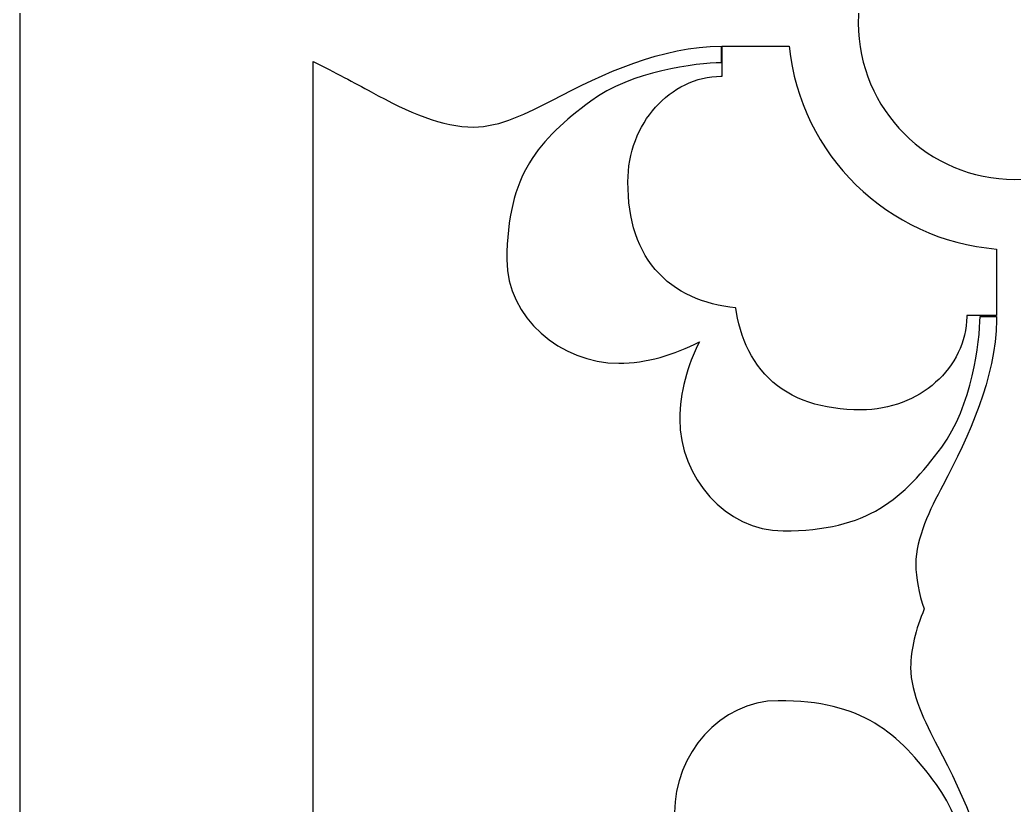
# Model space of a CAD drawing. Header units: centimetres. Extents: x -9.9 to 7.5, y -9.5 to 6.6.
# Drawn here: x -0.773 to 0.302, y 4.645 to 5.495 of the extents above; entities that cross this region are included whole.
import ezdxf

# ---------------------------------------------------------------- set-up
doc = ezdxf.new("R2010")
doc.units = ezdxf.units.CM
doc.header["$MEASUREMENT"] = 0
doc.layers.add('layer 1', color=7, linetype='Continuous')

msp = doc.modelspace()

# ---------------------------------------------------------------- linework, layer by layer
at = {"layer": 'layer 1', "color": 242}
for points, knots in [([(-0.77341, -9.47414), (-0.77341, -9.47414), (-0.77341, 6.55374), (-0.77341, 6.55374), (-0.77341, 6.55374), (-0.77341, 6.55374), (7.53147, 6.55374), (7.53147, 6.55374), (7.53147, 6.55374), (7.53147, 6.55374), (7.53147, -9.47414), (7.53147, -9.47414), (7.53147, -9.47414), (7.53147, -9.47414), (-0.77341, -9.47414), (-0.77341, -9.47414)], [0, 0, 0, 0, 0.2, 0.2, 0.2, 0.2, 0.4, 0.4, 0.4, 0.4, 0.6, 0.6, 0.6, 0.6, 1, 1, 1, 1]), ([(0.13354, 5.49119), (0.13354, 5.5846), (0.20929, 5.66036), (0.3027, 5.66036), (0.3027, 5.66036), (0.39612, 5.66036), (0.47187, 5.5846), (0.47187, 5.49119), (0.47187, 5.49119), (0.47187, 5.39778), (0.39612, 5.32202), (0.3027, 5.32202), (0.3027, 5.32202), (0.20929, 5.32202), (0.13354, 5.39778), (0.13354, 5.49119)], [0, 0, 0, 0, 0.2, 0.2, 0.2, 0.2, 0.4, 0.4, 0.4, 0.4, 0.6, 0.6, 0.6, 0.6, 1, 1, 1, 1]), ([(0.20483, 4.85746), (0.19906, 4.87435), (0.19573, 4.89054), (0.19573, 4.90601), (0.19573, 4.90601), (0.19573, 4.93402), (0.2114, 4.96539), (0.22486, 4.99115), (0.22486, 4.99115), (0.2534, 5.04492), (0.28191, 5.10727), (0.28306, 5.16982), (0.28306, 5.16982), (0.28306, 5.16982), (0.28306, 5.17373), (0.28306, 5.17373), (0.28306, 5.17373), (0.28306, 5.17373), (0.26518, 5.17373), (0.26518, 5.17373), (0.26518, 5.17373), (0.26518, 5.14684), (0.25622, 5.07626), (0.22373, 5.03259), (0.22373, 5.03259), (0.18229, 4.97658), (0.14422, 4.94187), (0.05235, 4.94187), (0.05235, 4.94187), (-0.01038, 4.94187), (-0.05965, 5.00009), (-0.05965, 5.06284), (-0.05965, 5.06284), (-0.05965, 5.09122), (-0.05139, 5.12053), (-0.0383, 5.14649), (-0.0383, 5.14649), (-0.06516, 5.1323), (-0.09591, 5.12323), (-0.12565, 5.12323), (-0.12565, 5.12323), (-0.18839, 5.12323), (-0.24662, 5.17251), (-0.24662, 5.23524), (-0.24662, 5.23524), (-0.24662, 5.3271), (-0.21191, 5.36517), (-0.15589, 5.40662), (-0.15589, 5.40662), (-0.11222, 5.4391), (-0.04165, 5.44807), (-0.01476, 5.44807), (-0.01476, 5.44807), (-0.01476, 5.44807), (-0.01476, 5.46599), (-0.01476, 5.46599), (-0.01476, 5.46599), (-0.07862, 5.46599), (-0.14245, 5.43686), (-0.19733, 5.40773), (-0.19733, 5.40773), (-0.2231, 5.39429), (-0.25446, 5.37862), (-0.28247, 5.37862), (-0.28247, 5.37862), (-0.31608, 5.37862), (-0.35304, 5.39429), (-0.39335, 5.41671), (-0.39335, 5.41671), (-0.41118, 5.42638), (-0.43295, 5.43791), (-0.45602, 5.4495), (-0.45602, 5.4495), (-0.45602, 5.4495), (-0.45602, 4.24498), (-0.45602, 4.24498), (-0.45602, 4.24498), (-0.43295, 4.25658), (-0.41118, 4.26811), (-0.39335, 4.27779), (-0.39335, 4.27779), (-0.35304, 4.30021), (-0.31608, 4.31588), (-0.28247, 4.31588), (-0.28247, 4.31588), (-0.25446, 4.31588), (-0.2231, 4.30021), (-0.19733, 4.28675), (-0.19733, 4.28675), (-0.1707, 4.27261), (-0.14195, 4.25848), (-0.11211, 4.24767), (-0.11211, 4.24767), (-0.11211, 4.24767), (-0.0361, 4.24767), (-0.0361, 4.24767), (-0.0361, 4.24767), (-0.06936, 4.25107), (-0.12114, 4.26203), (-0.15589, 4.28788), (-0.15589, 4.28788), (-0.21191, 4.32932), (-0.24662, 4.36739), (-0.24662, 4.45926), (-0.24662, 4.45926), (-0.24662, 4.52199), (-0.18839, 4.57126), (-0.12565, 4.57126), (-0.12565, 4.57126), (-0.09726, 4.57126), (-0.06795, 4.563), (-0.04199, 4.54991), (-0.04199, 4.54991), (-0.05618, 4.57677), (-0.06525, 4.60751), (-0.06525, 4.63725), (-0.06525, 4.63725), (-0.06525, 4.7), (-0.01598, 4.75823), (0.04675, 4.75823), (0.04675, 4.75823), (0.13862, 4.75823), (0.17669, 4.72352), (0.21813, 4.6675), (0.21813, 4.6675), (0.25062, 4.62383), (0.25958, 4.55325), (0.25958, 4.52637), (0.25958, 4.52637), (0.25958, 4.52637), (0.2775, 4.52637), (0.2775, 4.52637), (0.2775, 4.52637), (0.2775, 4.59022), (0.24838, 4.65406), (0.21925, 4.70894), (0.21925, 4.70894), (0.2058, 4.73471), (0.19013, 4.76607), (0.19013, 4.79408), (0.19013, 4.79408), (0.19013, 4.81403), (0.19565, 4.83515), (0.20483, 4.85746)], [0, 0, 0, 0, 0.027027, 0.027027, 0.027027, 0.027027, 0.0540541, 0.0540541, 0.0540541, 0.0540541, 0.0810811, 0.0810811, 0.0810811, 0.0810811, 0.1081081, 0.1081081, 0.1081081, 0.1081081, 0.1351351, 0.1351351, 0.1351351, 0.1351351, 0.1621622, 0.1621622, 0.1621622, 0.1621622, 0.1891892, 0.1891892, 0.1891892, 0.1891892, 0.2162162, 0.2162162, 0.2162162, 0.2162162, 0.2432432, 0.2432432, 0.2432432, 0.2432432, 0.2702703, 0.2702703, 0.2702703, 0.2702703, 0.2972973, 0.2972973, 0.2972973, 0.2972973, 0.3243243, 0.3243243, 0.3243243, 0.3243243, 0.3513514, 0.3513514, 0.3513514, 0.3513514, 0.3783784, 0.3783784, 0.3783784, 0.3783784, 0.4054054, 0.4054054, 0.4054054, 0.4054054, 0.4324324, 0.4324324, 0.4324324, 0.4324324, 0.4594595, 0.4594595, 0.4594595, 0.4594595, 0.4864865, 0.4864865, 0.4864865, 0.4864865, 0.5135135, 0.5135135, 0.5135135, 0.5135135, 0.5405405, 0.5405405, 0.5405405, 0.5405405, 0.5675676, 0.5675676, 0.5675676, 0.5675676, 0.5945946, 0.5945946, 0.5945946, 0.5945946, 0.6216216, 0.6216216, 0.6216216, 0.6216216, 0.6486486, 0.6486486, 0.6486486, 0.6486486, 0.6756757, 0.6756757, 0.6756757, 0.6756757, 0.7027027, 0.7027027, 0.7027027, 0.7027027, 0.7297297, 0.7297297, 0.7297297, 0.7297297, 0.7567568, 0.7567568, 0.7567568, 0.7567568, 0.7837838, 0.7837838, 0.7837838, 0.7837838, 0.8108108, 0.8108108, 0.8108108, 0.8108108, 0.8378378, 0.8378378, 0.8378378, 0.8378378, 0.8648649, 0.8648649, 0.8648649, 0.8648649, 0.8918919, 0.8918919, 0.8918919, 0.8918919, 0.9189189, 0.9189189, 0.9189189, 0.9189189, 0.9459459, 0.9459459, 0.9459459, 0.9459459, 1, 1, 1, 1]), ([(0.05875, 5.46599), (0.05875, 5.46599), (-0.01378, 5.46599), (-0.01378, 5.46599), (-0.01378, 5.46599), (-0.01378, 5.46599), (-0.01378, 5.43363), (-0.01378, 5.43363), (-0.01378, 5.43363), (-0.01378, 5.43363), (-0.01515, 5.43363), (-0.01515, 5.43363), (-0.01515, 5.43363), (-0.01515, 5.43363), (-0.01988, 5.43349), (-0.01988, 5.43349), (-0.01988, 5.43349), (-0.01988, 5.43349), (-0.02496, 5.43303), (-0.02496, 5.43303), (-0.02496, 5.43303), (-0.02496, 5.43303), (-0.02998, 5.43228), (-0.02998, 5.43228), (-0.02998, 5.43228), (-0.02998, 5.43228), (-0.03493, 5.43124), (-0.03493, 5.43124), (-0.03493, 5.43124), (-0.03493, 5.43124), (-0.0398, 5.42993), (-0.0398, 5.42993), (-0.0398, 5.42993), (-0.0398, 5.42993), (-0.04458, 5.42836), (-0.04458, 5.42836), (-0.04458, 5.42836), (-0.04458, 5.42836), (-0.04926, 5.42654), (-0.04926, 5.42654), (-0.04926, 5.42654), (-0.04926, 5.42654), (-0.05384, 5.42447), (-0.05384, 5.42447), (-0.05384, 5.42447), (-0.05384, 5.42447), (-0.0583, 5.42216), (-0.0583, 5.42216), (-0.0583, 5.42216), (-0.0583, 5.42216), (-0.06265, 5.41963), (-0.06265, 5.41963), (-0.06265, 5.41963), (-0.06265, 5.41963), (-0.06687, 5.41688), (-0.06687, 5.41688), (-0.06687, 5.41688), (-0.06687, 5.41688), (-0.07095, 5.41392), (-0.07095, 5.41392), (-0.07095, 5.41392), (-0.07095, 5.41392), (-0.07491, 5.41075), (-0.07491, 5.41075), (-0.07491, 5.41075), (-0.07491, 5.41075), (-0.07872, 5.40738), (-0.07872, 5.40738), (-0.07872, 5.40738), (-0.07872, 5.40738), (-0.08238, 5.40381), (-0.08238, 5.40381), (-0.08238, 5.40381), (-0.08238, 5.40381), (-0.08589, 5.40006), (-0.08589, 5.40006), (-0.08589, 5.40006), (-0.08589, 5.40006), (-0.08924, 5.39613), (-0.08924, 5.39613), (-0.08924, 5.39613), (-0.08924, 5.39613), (-0.09242, 5.39203), (-0.09242, 5.39203), (-0.09242, 5.39203), (-0.09242, 5.39203), (-0.09543, 5.38775), (-0.09543, 5.38775), (-0.09543, 5.38775), (-0.09543, 5.38775), (-0.09826, 5.38331), (-0.09826, 5.38331), (-0.09826, 5.38331), (-0.09826, 5.38331), (-0.10091, 5.3787), (-0.10091, 5.3787), (-0.10091, 5.3787), (-0.10091, 5.3787), (-0.10336, 5.37395), (-0.10336, 5.37395), (-0.10336, 5.37395), (-0.10336, 5.37395), (-0.10561, 5.36904), (-0.10561, 5.36904), (-0.10561, 5.36904), (-0.10561, 5.36904), (-0.10766, 5.364), (-0.10766, 5.364), (-0.10766, 5.364), (-0.10766, 5.364), (-0.10949, 5.35881), (-0.10949, 5.35881), (-0.10949, 5.35881), (-0.10949, 5.35881), (-0.1111, 5.3535), (-0.1111, 5.3535), (-0.1111, 5.3535), (-0.1111, 5.3535), (-0.11249, 5.34805), (-0.11249, 5.34805), (-0.11249, 5.34805), (-0.11249, 5.34805), (-0.11363, 5.3425), (-0.11363, 5.3425), (-0.11363, 5.3425), (-0.11363, 5.3425), (-0.11453, 5.33683), (-0.11453, 5.33683), (-0.11453, 5.33683), (-0.11453, 5.33683), (-0.11518, 5.33107), (-0.11518, 5.33107), (-0.11518, 5.33107), (-0.11518, 5.33107), (-0.11558, 5.32521), (-0.11558, 5.32521), (-0.11558, 5.32521), (-0.11558, 5.32521), (-0.11571, 5.31934), (-0.11571, 5.31934), (-0.11571, 5.31934), (-0.11571, 5.31934), (-0.11559, 5.3116), (-0.11559, 5.3116), (-0.11559, 5.3116), (-0.11559, 5.3116), (-0.11521, 5.30414), (-0.11521, 5.30414), (-0.11521, 5.30414), (-0.11521, 5.30414), (-0.11459, 5.29686), (-0.11459, 5.29686), (-0.11459, 5.29686), (-0.11459, 5.29686), (-0.11371, 5.28978), (-0.11371, 5.28978), (-0.11371, 5.28978), (-0.11371, 5.28978), (-0.11257, 5.28288), (-0.11257, 5.28288), (-0.11257, 5.28288), (-0.11257, 5.28288), (-0.11117, 5.27616), (-0.11117, 5.27616), (-0.11117, 5.27616), (-0.11117, 5.27616), (-0.1095, 5.26962), (-0.1095, 5.26962), (-0.1095, 5.26962), (-0.1095, 5.26962), (-0.10755, 5.26328), (-0.10755, 5.26328), (-0.10755, 5.26328), (-0.10755, 5.26328), (-0.10533, 5.25712), (-0.10533, 5.25712), (-0.10533, 5.25712), (-0.10533, 5.25712), (-0.10283, 5.25116), (-0.10283, 5.25116), (-0.10283, 5.25116), (-0.10283, 5.25116), (-0.10005, 5.2454), (-0.10005, 5.2454), (-0.10005, 5.2454), (-0.10005, 5.2454), (-0.09699, 5.23987), (-0.09699, 5.23987), (-0.09699, 5.23987), (-0.09699, 5.23987), (-0.09365, 5.23456), (-0.09365, 5.23456), (-0.09365, 5.23456), (-0.09365, 5.23456), (-0.09004, 5.22948), (-0.09004, 5.22948), (-0.09004, 5.22948), (-0.09004, 5.22948), (-0.08616, 5.22465), (-0.08616, 5.22465), (-0.08616, 5.22465), (-0.08616, 5.22465), (-0.08204, 5.22008), (-0.08204, 5.22008), (-0.08204, 5.22008), (-0.08204, 5.22008), (-0.07767, 5.21578), (-0.07767, 5.21578), (-0.07767, 5.21578), (-0.07767, 5.21578), (-0.07308, 5.21175), (-0.07308, 5.21175), (-0.07308, 5.21175), (-0.07308, 5.21175), (-0.06829, 5.208), (-0.06829, 5.208), (-0.06829, 5.208), (-0.06829, 5.208), (-0.0633, 5.20452), (-0.0633, 5.20452), (-0.0633, 5.20452), (-0.0633, 5.20452), (-0.05814, 5.20132), (-0.05814, 5.20132), (-0.05814, 5.20132), (-0.05814, 5.20132), (-0.05281, 5.19839), (-0.05281, 5.19839), (-0.05281, 5.19839), (-0.05281, 5.19839), (-0.04734, 5.19573), (-0.04734, 5.19573), (-0.04734, 5.19573), (-0.04734, 5.19573), (-0.04173, 5.19333), (-0.04173, 5.19333), (-0.04173, 5.19333), (-0.04173, 5.19333), (-0.036, 5.19117), (-0.036, 5.19117), (-0.036, 5.19117), (-0.036, 5.19117), (-0.03014, 5.18926), (-0.03014, 5.18926), (-0.03014, 5.18926), (-0.03014, 5.18926), (-0.02417, 5.18757), (-0.02417, 5.18757), (-0.02417, 5.18757), (-0.02417, 5.18757), (-0.01809, 5.18611), (-0.01809, 5.18611), (-0.01809, 5.18611), (-0.01809, 5.18611), (-0.01191, 5.18486), (-0.01191, 5.18486), (-0.01191, 5.18486), (-0.01191, 5.18486), (-0.00562, 5.18381), (-0.00562, 5.18381), (-0.00562, 5.18381), (-0.00562, 5.18381), (0.00076, 5.18296), (0.00076, 5.18296), (0.00076, 5.18296), (0.00076, 5.18296), (0.00095, 5.18294), (0.00095, 5.18294), (0.00095, 5.18294), (0.00095, 5.18294), (0.00171, 5.17813), (0.00171, 5.17813), (0.00171, 5.17813), (0.00171, 5.17813), (0.00292, 5.17187), (0.00292, 5.17187), (0.00292, 5.17187), (0.00292, 5.17187), (0.00434, 5.16571), (0.00434, 5.16571), (0.00434, 5.16571), (0.00434, 5.16571), (0.00599, 5.15967), (0.00599, 5.15967), (0.00599, 5.15967), (0.00599, 5.15967), (0.00787, 5.15373), (0.00787, 5.15373), (0.00787, 5.15373), (0.00787, 5.15373), (0.00999, 5.14793), (0.00999, 5.14793), (0.00999, 5.14793), (0.00999, 5.14793), (0.01236, 5.14224), (0.01236, 5.14224), (0.01236, 5.14224), (0.01236, 5.14224), (0.015, 5.13669), (0.015, 5.13669), (0.015, 5.13669), (0.015, 5.13669), (0.0179, 5.1313), (0.0179, 5.1313), (0.0179, 5.1313), (0.0179, 5.1313), (0.02107, 5.12606), (0.02107, 5.12606), (0.02107, 5.12606), (0.02107, 5.12606), (0.02453, 5.121), (0.02453, 5.121), (0.02453, 5.121), (0.02453, 5.121), (0.02827, 5.11613), (0.02827, 5.11613), (0.02827, 5.11613), (0.02827, 5.11613), (0.0323, 5.11147), (0.0323, 5.11147), (0.0323, 5.11147), (0.0323, 5.11147), (0.0366, 5.10703), (0.0366, 5.10703), (0.0366, 5.10703), (0.0366, 5.10703), (0.04116, 5.10284), (0.04116, 5.10284), (0.04116, 5.10284), (0.04116, 5.10284), (0.046, 5.0989), (0.046, 5.0989), (0.046, 5.0989), (0.046, 5.0989), (0.05109, 5.09523), (0.05109, 5.09523), (0.05109, 5.09523), (0.05109, 5.09523), (0.05643, 5.09183), (0.05643, 5.09183), (0.05643, 5.09183), (0.05643, 5.09183), (0.06199, 5.08871), (0.06199, 5.08871), (0.06199, 5.08871), (0.06199, 5.08871), (0.06777, 5.08588), (0.06777, 5.08588), (0.06777, 5.08588), (0.06777, 5.08588), (0.07377, 5.08333), (0.07377, 5.08333), (0.07377, 5.08333), (0.07377, 5.08333), (0.07996, 5.08107), (0.07996, 5.08107), (0.07996, 5.08107), (0.07996, 5.08107), (0.08635, 5.0791), (0.08635, 5.0791), (0.08635, 5.0791), (0.08635, 5.0791), (0.09293, 5.0774), (0.09293, 5.0774), (0.09293, 5.0774), (0.09293, 5.0774), (0.0997, 5.07597), (0.0997, 5.07597), (0.0997, 5.07597), (0.0997, 5.07597), (0.10665, 5.07481), (0.10665, 5.07481), (0.10665, 5.07481), (0.10665, 5.07481), (0.11379, 5.07391), (0.11379, 5.07391), (0.11379, 5.07391), (0.11379, 5.07391), (0.12112, 5.07328), (0.12112, 5.07328), (0.12112, 5.07328), (0.12112, 5.07328), (0.12865, 5.0729), (0.12865, 5.0729), (0.12865, 5.0729), (0.12865, 5.0729), (0.13645, 5.07278), (0.13645, 5.07278), (0.13645, 5.07278), (0.13645, 5.07278), (0.14232, 5.07291), (0.14232, 5.07291), (0.14232, 5.07291), (0.14232, 5.07291), (0.14818, 5.0733), (0.14818, 5.0733), (0.14818, 5.0733), (0.14818, 5.0733), (0.15394, 5.07395), (0.15394, 5.07395), (0.15394, 5.07395), (0.15394, 5.07395), (0.15961, 5.07486), (0.15961, 5.07486), (0.15961, 5.07486), (0.15961, 5.07486), (0.16517, 5.076), (0.16517, 5.076), (0.16517, 5.076), (0.16517, 5.076), (0.17061, 5.07738), (0.17061, 5.07738), (0.17061, 5.07738), (0.17061, 5.07738), (0.17593, 5.07899), (0.17593, 5.07899), (0.17593, 5.07899), (0.17593, 5.07899), (0.18111, 5.08083), (0.18111, 5.08083), (0.18111, 5.08083), (0.18111, 5.08083), (0.18616, 5.08287), (0.18616, 5.08287), (0.18616, 5.08287), (0.18616, 5.08287), (0.19106, 5.08512), (0.19106, 5.08512), (0.19106, 5.08512), (0.19106, 5.08512), (0.19582, 5.08757), (0.19582, 5.08757), (0.19582, 5.08757), (0.19582, 5.08757), (0.20042, 5.09022), (0.20042, 5.09022), (0.20042, 5.09022), (0.20042, 5.09022), (0.20487, 5.09305), (0.20487, 5.09305), (0.20487, 5.09305), (0.20487, 5.09305), (0.20915, 5.09606), (0.20915, 5.09606), (0.20915, 5.09606), (0.20915, 5.09606), (0.21325, 5.09924), (0.21325, 5.09924), (0.21325, 5.09924), (0.21325, 5.09924), (0.21719, 5.10259), (0.21719, 5.10259), (0.21719, 5.10259), (0.21719, 5.10259), (0.22093, 5.1061), (0.22093, 5.1061), (0.22093, 5.1061), (0.22093, 5.1061), (0.2245, 5.10976), (0.2245, 5.10976), (0.2245, 5.10976), (0.2245, 5.10976), (0.22786, 5.11357), (0.22786, 5.11357), (0.22786, 5.11357), (0.22786, 5.11357), (0.23104, 5.11753), (0.23104, 5.11753), (0.23104, 5.11753), (0.23104, 5.11753), (0.234, 5.12162), (0.234, 5.12162), (0.234, 5.12162), (0.234, 5.12162), (0.23676, 5.12584), (0.23676, 5.12584), (0.23676, 5.12584), (0.23676, 5.12584), (0.23929, 5.13018), (0.23929, 5.13018), (0.23929, 5.13018), (0.23929, 5.13018), (0.2416, 5.13465), (0.2416, 5.13465), (0.2416, 5.13465), (0.2416, 5.13465), (0.24366, 5.13922), (0.24366, 5.13922), (0.24366, 5.13922), (0.24366, 5.13922), (0.24549, 5.1439), (0.24549, 5.1439), (0.24549, 5.1439), (0.24549, 5.1439), (0.24706, 5.14868), (0.24706, 5.14868), (0.24706, 5.14868), (0.24706, 5.14868), (0.24837, 5.15356), (0.24837, 5.15356), (0.24837, 5.15356), (0.24837, 5.15356), (0.2494, 5.15851), (0.2494, 5.15851), (0.2494, 5.15851), (0.2494, 5.15851), (0.25015, 5.16353), (0.25015, 5.16353), (0.25015, 5.16353), (0.25015, 5.16353), (0.25061, 5.1686), (0.25061, 5.1686), (0.25061, 5.1686), (0.25061, 5.1686), (0.25076, 5.17334), (0.25076, 5.17334), (0.25076, 5.17334), (0.25076, 5.17334), (0.25076, 5.17471), (0.25076, 5.17471), (0.25076, 5.17471), (0.25076, 5.17471), (0.28306, 5.17471), (0.28306, 5.17471), (0.28306, 5.17471), (0.28306, 5.17471), (0.28306, 5.24673), (0.28306, 5.24673), (0.28306, 5.24673), (0.16516, 5.25608), (0.07072, 5.34885), (0.05875, 5.46599)], [0, 0, 0, 0, 0.0074627, 0.0074627, 0.0074627, 0.0074627, 0.0149254, 0.0149254, 0.0149254, 0.0149254, 0.0223881, 0.0223881, 0.0223881, 0.0223881, 0.0298507, 0.0298507, 0.0298507, 0.0298507, 0.0373134, 0.0373134, 0.0373134, 0.0373134, 0.0447761, 0.0447761, 0.0447761, 0.0447761, 0.0522388, 0.0522388, 0.0522388, 0.0522388, 0.0597015, 0.0597015, 0.0597015, 0.0597015, 0.0671642, 0.0671642, 0.0671642, 0.0671642, 0.0746269, 0.0746269, 0.0746269, 0.0746269, 0.0820896, 0.0820896, 0.0820896, 0.0820896, 0.0895522, 0.0895522, 0.0895522, 0.0895522, 0.0970149, 0.0970149, 0.0970149, 0.0970149, 0.1044776, 0.1044776, 0.1044776, 0.1044776, 0.1119403, 0.1119403, 0.1119403, 0.1119403, 0.119403, 0.119403, 0.119403, 0.119403, 0.1268657, 0.1268657, 0.1268657, 0.1268657, 0.1343284, 0.1343284, 0.1343284, 0.1343284, 0.141791, 0.141791, 0.141791, 0.141791, 0.1492537, 0.1492537, 0.1492537, 0.1492537, 0.1567164, 0.1567164, 0.1567164, 0.1567164, 0.1641791, 0.1641791, 0.1641791, 0.1641791, 0.1716418, 0.1716418, 0.1716418, 0.1716418, 0.1791045, 0.1791045, 0.1791045, 0.1791045, 0.1865672, 0.1865672, 0.1865672, 0.1865672, 0.1940299, 0.1940299, 0.1940299, 0.1940299, 0.2014925, 0.2014925, 0.2014925, 0.2014925, 0.2089552, 0.2089552, 0.2089552, 0.2089552, 0.2164179, 0.2164179, 0.2164179, 0.2164179, 0.2238806, 0.2238806, 0.2238806, 0.2238806, 0.2313433, 0.2313433, 0.2313433, 0.2313433, 0.238806, 0.238806, 0.238806, 0.238806, 0.2462687, 0.2462687, 0.2462687, 0.2462687, 0.2537313, 0.2537313, 0.2537313, 0.2537313, 0.261194, 0.261194, 0.261194, 0.261194, 0.2686567, 0.2686567, 0.2686567, 0.2686567, 0.2761194, 0.2761194, 0.2761194, 0.2761194, 0.2835821, 0.2835821, 0.2835821, 0.2835821, 0.2910448, 0.2910448, 0.2910448, 0.2910448, 0.2985075, 0.2985075, 0.2985075, 0.2985075, 0.3059701, 0.3059701, 0.3059701, 0.3059701, 0.3134328, 0.3134328, 0.3134328, 0.3134328, 0.3208955, 0.3208955, 0.3208955, 0.3208955, 0.3283582, 0.3283582, 0.3283582, 0.3283582, 0.3358209, 0.3358209, 0.3358209, 0.3358209, 0.3432836, 0.3432836, 0.3432836, 0.3432836, 0.3507463, 0.3507463, 0.3507463, 0.3507463, 0.358209, 0.358209, 0.358209, 0.358209, 0.3656716, 0.3656716, 0.3656716, 0.3656716, 0.3731343, 0.3731343, 0.3731343, 0.3731343, 0.380597, 0.380597, 0.380597, 0.380597, 0.3880597, 0.3880597, 0.3880597, 0.3880597, 0.3955224, 0.3955224, 0.3955224, 0.3955224, 0.4029851, 0.4029851, 0.4029851, 0.4029851, 0.4104478, 0.4104478, 0.4104478, 0.4104478, 0.4179104, 0.4179104, 0.4179104, 0.4179104, 0.4253731, 0.4253731, 0.4253731, 0.4253731, 0.4328358, 0.4328358, 0.4328358, 0.4328358, 0.4402985, 0.4402985, 0.4402985, 0.4402985, 0.4477612, 0.4477612, 0.4477612, 0.4477612, 0.4552239, 0.4552239, 0.4552239, 0.4552239, 0.4626866, 0.4626866, 0.4626866, 0.4626866, 0.4701493, 0.4701493, 0.4701493, 0.4701493, 0.4776119, 0.4776119, 0.4776119, 0.4776119, 0.4850746, 0.4850746, 0.4850746, 0.4850746, 0.4925373, 0.4925373, 0.4925373, 0.4925373, 0.5, 0.5, 0.5, 0.5, 0.5074627, 0.5074627, 0.5074627, 0.5074627, 0.5149254, 0.5149254, 0.5149254, 0.5149254, 0.5223881, 0.5223881, 0.5223881, 0.5223881, 0.5298507, 0.5298507, 0.5298507, 0.5298507, 0.5373134, 0.5373134, 0.5373134, 0.5373134, 0.5447761, 0.5447761, 0.5447761, 0.5447761, 0.5522388, 0.5522388, 0.5522388, 0.5522388, 0.5597015, 0.5597015, 0.5597015, 0.5597015, 0.5671642, 0.5671642, 0.5671642, 0.5671642, 0.5746269, 0.5746269, 0.5746269, 0.5746269, 0.5820896, 0.5820896, 0.5820896, 0.5820896, 0.5895522, 0.5895522, 0.5895522, 0.5895522, 0.5970149, 0.5970149, 0.5970149, 0.5970149, 0.6044776, 0.6044776, 0.6044776, 0.6044776, 0.6119403, 0.6119403, 0.6119403, 0.6119403, 0.619403, 0.619403, 0.619403, 0.619403, 0.6268657, 0.6268657, 0.6268657, 0.6268657, 0.6343284, 0.6343284, 0.6343284, 0.6343284, 0.641791, 0.641791, 0.641791, 0.641791, 0.6492537, 0.6492537, 0.6492537, 0.6492537, 0.6567164, 0.6567164, 0.6567164, 0.6567164, 0.6641791, 0.6641791, 0.6641791, 0.6641791, 0.6716418, 0.6716418, 0.6716418, 0.6716418, 0.6791045, 0.6791045, 0.6791045, 0.6791045, 0.6865672, 0.6865672, 0.6865672, 0.6865672, 0.6940299, 0.6940299, 0.6940299, 0.6940299, 0.7014925, 0.7014925, 0.7014925, 0.7014925, 0.7089552, 0.7089552, 0.7089552, 0.7089552, 0.7164179, 0.7164179, 0.7164179, 0.7164179, 0.7238806, 0.7238806, 0.7238806, 0.7238806, 0.7313433, 0.7313433, 0.7313433, 0.7313433, 0.738806, 0.738806, 0.738806, 0.738806, 0.7462687, 0.7462687, 0.7462687, 0.7462687, 0.7537313, 0.7537313, 0.7537313, 0.7537313, 0.761194, 0.761194, 0.761194, 0.761194, 0.7686567, 0.7686567, 0.7686567, 0.7686567, 0.7761194, 0.7761194, 0.7761194, 0.7761194, 0.7835821, 0.7835821, 0.7835821, 0.7835821, 0.7910448, 0.7910448, 0.7910448, 0.7910448, 0.7985075, 0.7985075, 0.7985075, 0.7985075, 0.8059701, 0.8059701, 0.8059701, 0.8059701, 0.8134328, 0.8134328, 0.8134328, 0.8134328, 0.8208955, 0.8208955, 0.8208955, 0.8208955, 0.8283582, 0.8283582, 0.8283582, 0.8283582, 0.8358209, 0.8358209, 0.8358209, 0.8358209, 0.8432836, 0.8432836, 0.8432836, 0.8432836, 0.8507463, 0.8507463, 0.8507463, 0.8507463, 0.858209, 0.858209, 0.858209, 0.858209, 0.8656716, 0.8656716, 0.8656716, 0.8656716, 0.8731343, 0.8731343, 0.8731343, 0.8731343, 0.880597, 0.880597, 0.880597, 0.880597, 0.8880597, 0.8880597, 0.8880597, 0.8880597, 0.8955224, 0.8955224, 0.8955224, 0.8955224, 0.9029851, 0.9029851, 0.9029851, 0.9029851, 0.9104478, 0.9104478, 0.9104478, 0.9104478, 0.9179104, 0.9179104, 0.9179104, 0.9179104, 0.9253731, 0.9253731, 0.9253731, 0.9253731, 0.9328358, 0.9328358, 0.9328358, 0.9328358, 0.9402985, 0.9402985, 0.9402985, 0.9402985, 0.9477612, 0.9477612, 0.9477612, 0.9477612, 0.9552239, 0.9552239, 0.9552239, 0.9552239, 0.9626866, 0.9626866, 0.9626866, 0.9626866, 0.9701493, 0.9701493, 0.9701493, 0.9701493, 0.9776119, 0.9776119, 0.9776119, 0.9776119, 0.9850746, 0.9850746, 0.9850746, 0.9850746, 1, 1, 1, 1])]:
    msp.add_open_spline(points, degree=3, knots=knots, dxfattribs=at)

doc.saveas('drawing.dxf')
